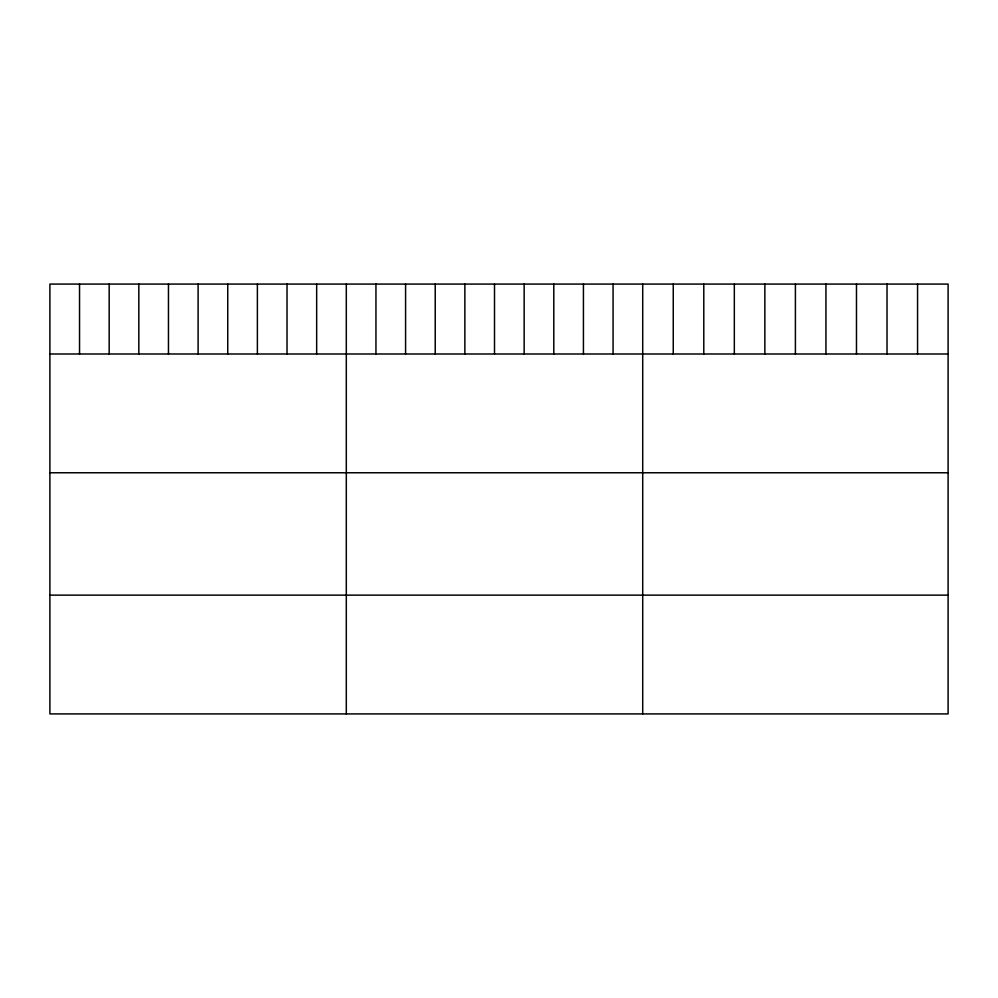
<?xml version="1.0" encoding="UTF-8"?>
<svg xmlns="http://www.w3.org/2000/svg" width="998" height="998" viewBox="0 0 998 998"><rect width="100%" height="100%" fill="white"/><g stroke="black" fill="none" stroke-linecap="round" stroke-linejoin="round"><path stroke-width="1.5" d="M948.1 353.991L948.1 713.919L49.9 713.919L49.9 284.081L948.1 284.081L948.1 353.991L49.9 353.991M49.9 472.765L948.1 472.765M49.9 595.132L948.1 595.132M917.561 284.081L917.561 353.991M887.022 284.081L887.022 353.991M856.484 284.081L856.484 353.991M825.945 284.081L825.945 353.991M795.406 284.081L795.406 353.991M764.867 284.081L764.867 353.991M734.328 284.081L734.328 353.991M703.79 284.081L703.79 353.991M673.251 284.081L673.251 353.991M642.712 284.081L642.712 713.919M613.071 284.081L613.071 353.991M583.431 284.081L583.431 353.991M553.79 284.081L553.79 353.991M524.15 284.081L524.15 353.991M494.509 284.081L494.509 353.991M464.868 284.081L464.868 353.991M435.228 284.081L435.228 353.991M405.587 284.081L405.587 353.991M375.947 284.081L375.947 353.991M346.306 284.081L346.306 713.919M316.665 284.081L316.665 353.991M287.025 284.081L287.025 353.991M257.384 284.081L257.384 353.991M227.744 284.081L227.744 353.991M198.103 284.081L198.103 353.991M168.462 284.081L168.462 353.991M138.822 284.081L138.822 353.991M109.181 284.081L109.181 353.991M79.541 284.081L79.541 353.991"/></g></svg>
